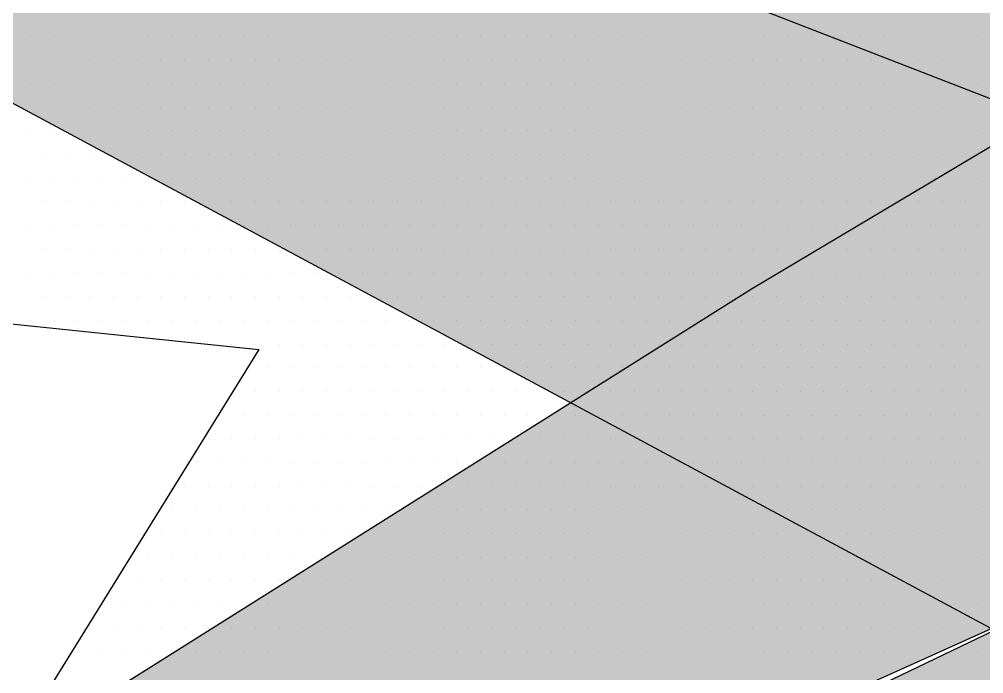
# Model space of a CAD drawing. Header units: millimetres. Extents: x 0 to 210, y 0 to 297.
# Drawn here: x 29.12 to 32.856, y 59.796 to 62.331 of the extents above; entities that cross this region are included whole.
import ezdxf

# ---------------------------------------------------------------- set-up
doc = ezdxf.new("R2010")
doc.units = ezdxf.units.MM
doc.header["$LTSCALE"] = 2
doc.linetypes.add('CACHEX2', pattern=[0.75, 0.5, -0.25])
doc.layers.add('CARTOUCHE', color=7, linetype='Continuous')
doc.layers.add('LOGO', color=7, linetype='Continuous')

# ---------------------------------------------------------------- blocks, each defined once
blk = doc.blocks.new('A$C715108E3')
at = {"layer": 'LOGO', "color": 131}
for p, q in [((-14.515, -10.8542), (-14.515, -10.8542)), ((-14.4237, -10.8542), (-14.4237, -10.8542)), ((-14.3319, -10.8542), (-14.3319, -10.8542)), ((-14.2398, -10.8542), (-14.2398, -10.8542)), ((-14.1478, -10.8542), (-14.1478, -10.8542)), ((-14.0567, -10.8542), (-14.0567, -10.8542)), ((-13.9649, -10.8542), (-13.9649, -10.8542)), ((-13.8729, -10.8542), (-13.8729, -10.8542)), ((-13.7816, -10.8542), (-13.7816, -10.8542)), ((-13.6896, -10.8542), (-13.6896, -10.8542)), ((-13.5976, -10.8542), (-13.5976, -10.8542)), ((-13.5063, -10.8542), (-13.5063, -10.8542)), ((-13.4143, -10.8542), (-13.4143, -10.8542)), ((-13.3223, -10.8542), (-13.3223, -10.8542)), ((-13.231, -10.8542), (-13.231, -10.8542)), ((-13.1392, -10.8542), (-13.1392, -10.8542)), ((-13.0473, -10.8542), (-13.0473, -10.8542)), ((-12.9559, -10.8542), (-12.9559, -10.8542)), ((-12.8642, -10.8542), (-12.8642, -10.8542)), ((-12.7722, -10.8542), (-12.7722, -10.8542)), ((-12.6802, -10.8542), (-12.6802, -10.8542)), ((-12.5889, -10.8542), (-12.5889, -10.8542)), ((-12.4971, -10.8542), (-12.4971, -10.8542)), ((-12.4053, -10.8542), (-12.4053, -10.8542)), ((-12.3138, -10.8542), (-12.3138, -10.8542)), ((-12.222, -10.8542), (-12.222, -10.8542)), ((-12.1299, -10.8542), (-12.1299, -10.8542)), ((-12.0387, -10.8542), (-12.0387, -10.8542)), ((-11.9465, -10.8542), (-11.9465, -10.8542)), ((-11.8546, -10.8542), (-11.8546, -10.8542)), ((-11.7628, -10.8542), (-11.7628, -10.8542)), ((-11.6713, -10.8542), (-11.6713, -10.8542)), ((-11.5795, -10.8542), (-11.5795, -10.8542)), ((-11.4877, -10.8542), (-11.4877, -10.8542)), ((-11.3966, -10.8542), (-11.3966, -10.8542)), ((-11.3046, -10.8542), (-11.3046, -10.8542)), ((-11.2124, -10.8542), (-11.2124, -10.8542)), ((-11.1213, -10.8542), (-11.1213, -10.8542)), ((-11.0293, -10.8542), (-11.0293, -10.8542)), ((-10.9374, -10.8542), (-10.9374, -10.8542)), ((-10.846, -10.8542), (-10.846, -10.8542)), ((-14.4694, -10.9455), (-14.4694, -10.9455)), ((-14.3774, -10.9455), (-14.3774, -10.9455)), ((-14.2861, -10.9455), (-14.2861, -10.9455)), ((-14.1941, -10.9455), (-14.1941, -10.9455)), ((-14.1021, -10.9455), (-14.1021, -10.9455)), ((-14.0103, -10.9455), (-14.0103, -10.9455)), ((-13.9192, -10.9455), (-13.9192, -10.9455)), ((-13.827, -10.9455), (-13.827, -10.9455)), ((-13.7351, -10.9455), (-13.7351, -10.9455)), ((-13.6441, -10.9455), (-13.6441, -10.9455)), ((-13.552, -10.9455), (-13.552, -10.9455)), ((-13.46, -10.9455), (-13.46, -10.9455)), ((-13.3687, -10.9455), (-13.3687, -10.9455)), ((-13.2767, -10.9455), (-13.2767, -10.9455)), ((-13.1851, -10.9455), (-13.1851, -10.9455)), ((-13.0934, -10.9455), (-13.0934, -10.9455)), ((-13.0016, -10.9455), (-13.0016, -10.9455)), ((-12.9098, -10.9455), (-12.9098, -10.9455)), ((-12.8179, -10.9455), (-12.8179, -10.9455)), ((-12.7265, -10.9455), (-12.7265, -10.9455)), ((-12.6345, -10.9455), (-12.6345, -10.9455)), ((-12.5424, -10.9455), (-12.5424, -10.9455)), ((-12.4514, -10.9455), (-12.4514, -10.9455)), ((-12.3592, -10.9455), (-12.3592, -10.9455)), ((-12.2673, -10.9455), (-12.2673, -10.9455)), ((-12.1762, -10.9455), (-12.1762, -10.9455)), ((-12.0844, -10.9455), (-12.0844, -10.9455)), ((-11.9924, -10.9455), (-11.9924, -10.9455)), ((-11.9011, -10.9455), (-11.9011, -10.9455)), ((-11.8091, -10.9455), (-11.8091, -10.9455)), ((-11.7174, -10.9455), (-11.7174, -10.9455)), ((-11.6252, -10.9455), (-11.6252, -10.9455)), ((-11.5342, -10.9455), (-11.5342, -10.9455)), ((-11.4421, -10.9455), (-11.4421, -10.9455)), ((-11.3501, -10.9455), (-11.3501, -10.9455)), ((-11.2587, -10.9455), (-11.2587, -10.9455)), ((-11.1668, -10.9455), (-11.1668, -10.9455)), ((-11.0748, -10.9455), (-11.0748, -10.9455)), ((-10.9835, -10.9455), (-10.9835, -10.9455)), ((-10.8917, -10.9455), (-10.8917, -10.9455)), ((-14.515, -11.0383), (-14.515, -11.0383)), ((-14.4237, -11.0383), (-14.4237, -11.0383)), ((-14.3319, -11.0383), (-14.3319, -11.0383)), ((-14.2398, -11.0383), (-14.2398, -11.0383)), ((-14.1478, -11.0383), (-14.1478, -11.0383)), ((-14.0567, -11.0383), (-14.0567, -11.0383)), ((-13.9649, -11.0383), (-13.9649, -11.0383)), ((-13.8729, -11.0383), (-13.8729, -11.0383)), ((-13.7816, -11.0383), (-13.7816, -11.0383)), ((-13.6896, -11.0383), (-13.6896, -11.0383)), ((-13.5976, -11.0383), (-13.5976, -11.0383)), ((-13.5063, -11.0383), (-13.5063, -11.0383)), ((-13.4143, -11.0383), (-13.4143, -11.0383)), ((-13.3223, -11.0383), (-13.3223, -11.0383)), ((-13.231, -11.0383), (-13.231, -11.0383)), ((-13.1392, -11.0383), (-13.1392, -11.0383)), ((-13.0473, -11.0383), (-13.0473, -11.0383)), ((-12.9559, -11.0383), (-12.9559, -11.0383)), ((-12.8642, -11.0383), (-12.8642, -11.0383)), ((-12.7722, -11.0383), (-12.7722, -11.0383)), ((-12.6802, -11.0383), (-12.6802, -11.0383)), ((-12.5889, -11.0383), (-12.5889, -11.0383)), ((-12.4971, -11.0383), (-12.4971, -11.0383)), ((-12.4053, -11.0383), (-12.4053, -11.0383)), ((-12.3138, -11.0383), (-12.3138, -11.0383)), ((-12.222, -11.0383), (-12.222, -11.0383)), ((-12.1299, -11.0383), (-12.1299, -11.0383)), ((-12.0387, -11.0383), (-12.0387, -11.0383)), ((-11.9465, -11.0383), (-11.9465, -11.0383)), ((-11.8546, -11.0383), (-11.8546, -11.0383)), ((-11.7628, -11.0383), (-11.7628, -11.0383)), ((-11.6713, -11.0383), (-11.6713, -11.0383)), ((-11.5795, -11.0383), (-11.5795, -11.0383)), ((-11.4877, -11.0383), (-11.4877, -11.0383)), ((-11.3966, -11.0383), (-11.3966, -11.0383)), ((-11.3046, -11.0383), (-11.3046, -11.0383)), ((-11.2124, -11.0383), (-11.2124, -11.0383)), ((-11.1213, -11.0383), (-11.1213, -11.0383)), ((-11.0293, -11.0383), (-11.0293, -11.0383)), ((-10.9374, -11.0383), (-10.9374, -11.0383)), ((-10.846, -11.0383), (-10.846, -11.0383)), ((-14.4694, -11.1293), (-14.4694, -11.1293)), ((-14.3774, -11.1293), (-14.3774, -11.1293)), ((-14.2861, -11.1293), (-14.2861, -11.1293)), ((-14.1941, -11.1293), (-14.1941, -11.1293)), ((-14.1021, -11.1293), (-14.1021, -11.1293)), ((-14.0103, -11.1293), (-14.0103, -11.1293)), ((-13.9192, -11.1293), (-13.9192, -11.1293)), ((-13.827, -11.1293), (-13.827, -11.1293)), ((-13.7351, -11.1293), (-13.7351, -11.1293)), ((-13.6441, -11.1293), (-13.6441, -11.1293)), ((-13.552, -11.1293), (-13.552, -11.1293)), ((-13.46, -11.1293), (-13.46, -11.1293)), ((-13.3687, -11.1293), (-13.3687, -11.1293)), ((-13.2767, -11.1293), (-13.2767, -11.1293)), ((-13.1851, -11.1293), (-13.1851, -11.1293)), ((-13.0934, -11.1293), (-13.0934, -11.1293)), ((-13.0016, -11.1293), (-13.0016, -11.1293)), ((-12.9098, -11.1293), (-12.9098, -11.1293)), ((-12.8179, -11.1293), (-12.8179, -11.1293)), ((-12.7265, -11.1293), (-12.7265, -11.1293)), ((-12.6345, -11.1293), (-12.6345, -11.1293)), ((-12.5424, -11.1293), (-12.5424, -11.1293)), ((-12.4514, -11.1293), (-12.4514, -11.1293)), ((-12.3592, -11.1293), (-12.3592, -11.1293)), ((-12.2673, -11.1293), (-12.2673, -11.1293)), ((-12.1762, -11.1293), (-12.1762, -11.1293)), ((-12.0844, -11.1293), (-12.0844, -11.1293)), ((-11.9924, -11.1293), (-11.9924, -11.1293)), ((-11.9011, -11.1293), (-11.9011, -11.1293)), ((-11.8091, -11.1293), (-11.8091, -11.1293)), ((-11.7174, -11.1293), (-11.7174, -11.1293)), ((-11.6252, -11.1293), (-11.6252, -11.1293)), ((-11.5342, -11.1293), (-11.5342, -11.1293)), ((-11.4421, -11.1293), (-11.4421, -11.1293)), ((-11.3501, -11.1293), (-11.3501, -11.1293)), ((-11.2587, -11.1293), (-11.2587, -11.1293)), ((-11.1668, -11.1293), (-11.1668, -11.1293)), ((-11.0748, -11.1293), (-11.0748, -11.1293)), ((-10.9835, -11.1293), (-10.9835, -11.1293)), ((-10.8917, -11.1293), (-10.8917, -11.1293)), ((-14.515, -11.2208), (-14.515, -11.2208)), ((-14.4237, -11.2208), (-14.4237, -11.2208)), ((-14.3319, -11.2208), (-14.3319, -11.2208)), ((-14.2398, -11.2208), (-14.2398, -11.2208)), ((-14.1478, -11.2208), (-14.1478, -11.2208)), ((-14.0567, -11.2208), (-14.0567, -11.2208)), ((-13.9649, -11.2208), (-13.9649, -11.2208)), ((-13.8729, -11.2208), (-13.8729, -11.2208)), ((-13.7816, -11.2208), (-13.7816, -11.2208)), ((-13.6896, -11.2208), (-13.6896, -11.2208)), ((-13.5976, -11.2208), (-13.5976, -11.2208)), ((-13.5063, -11.2208), (-13.5063, -11.2208)), ((-13.4143, -11.2208), (-13.4143, -11.2208)), ((-13.3223, -11.2208), (-13.3223, -11.2208)), ((-13.231, -11.2208), (-13.231, -11.2208)), ((-13.1392, -11.2208), (-13.1392, -11.2208)), ((-13.0473, -11.2208), (-13.0473, -11.2208)), ((-12.9559, -11.2208), (-12.9559, -11.2208)), ((-12.8642, -11.2208), (-12.8642, -11.2208)), ((-12.7722, -11.2208), (-12.7722, -11.2208)), ((-12.6802, -11.2208), (-12.6802, -11.2208)), ((-12.5889, -11.2208), (-12.5889, -11.2208)), ((-12.4971, -11.2208), (-12.4971, -11.2208)), ((-12.4053, -11.2208), (-12.4053, -11.2208)), ((-12.3138, -11.2208), (-12.3138, -11.2208)), ((-12.222, -11.2208), (-12.222, -11.2208)), ((-12.1299, -11.2208), (-12.1299, -11.2208)), ((-12.0387, -11.2208), (-12.0387, -11.2208)), ((-11.9465, -11.2208), (-11.9465, -11.2208)), ((-11.8546, -11.2208), (-11.8546, -11.2208)), ((-11.7628, -11.2208), (-11.7628, -11.2208)), ((-11.6713, -11.2208), (-11.6713, -11.2208)), ((-11.5795, -11.2208), (-11.5795, -11.2208)), ((-11.4877, -11.2208), (-11.4877, -11.2208)), ((-11.3966, -11.2208), (-11.3966, -11.2208)), ((-11.3046, -11.2208), (-11.3046, -11.2208)), ((-11.2124, -11.2208), (-11.2124, -11.2208)), ((-11.1213, -11.2208), (-11.1213, -11.2208)), ((-11.0293, -11.2208), (-11.0293, -11.2208)), ((-10.9374, -11.2208), (-10.9374, -11.2208)), ((-10.846, -11.2208), (-10.846, -11.2208)), ((-14.4694, -11.3132), (-14.4694, -11.3132)), ((-14.3774, -11.3132), (-14.3774, -11.3132)), ((-14.2861, -11.3132), (-14.2861, -11.3132)), ((-14.1941, -11.3132), (-14.1941, -11.3132)), ((-14.1021, -11.3132), (-14.1021, -11.3132)), ((-14.0103, -11.3132), (-14.0103, -11.3132)), ((-13.9192, -11.3132), (-13.9192, -11.3132)), ((-13.827, -11.3132), (-13.827, -11.3132)), ((-13.7351, -11.3132), (-13.7351, -11.3132)), ((-13.6441, -11.3132), (-13.6441, -11.3132)), ((-13.552, -11.3132), (-13.552, -11.3132)), ((-13.46, -11.3132), (-13.46, -11.3132)), ((-13.3687, -11.3132), (-13.3687, -11.3132)), ((-13.2767, -11.3132), (-13.2767, -11.3132)), ((-13.1851, -11.3132), (-13.1851, -11.3132)), ((-13.0934, -11.3132), (-13.0934, -11.3132)), ((-13.0016, -11.3132), (-13.0016, -11.3132)), ((-12.9098, -11.3132), (-12.9098, -11.3132)), ((-12.8179, -11.3132), (-12.8179, -11.3132)), ((-12.7265, -11.3132), (-12.7265, -11.3132)), ((-12.6345, -11.3132), (-12.6345, -11.3132)), ((-12.5424, -11.3132), (-12.5424, -11.3132)), ((-12.4514, -11.3132), (-12.4514, -11.3132)), ((-12.3592, -11.3132), (-12.3592, -11.3132)), ((-12.2673, -11.3132), (-12.2673, -11.3132)), ((-12.1762, -11.3132), (-12.1762, -11.3132)), ((-12.0844, -11.3132), (-12.0844, -11.3132)), ((-11.9924, -11.3132), (-11.9924, -11.3132)), ((-11.9011, -11.3132), (-11.9011, -11.3132)), ((-11.8091, -11.3132), (-11.8091, -11.3132)), ((-11.7174, -11.3132), (-11.7174, -11.3132)), ((-11.6252, -11.3132), (-11.6252, -11.3132)), ((-11.5342, -11.3132), (-11.5342, -11.3132)), ((-11.4421, -11.3132), (-11.4421, -11.3132)), ((-11.3501, -11.3132), (-11.3501, -11.3132)), ((-11.2587, -11.3132), (-11.2587, -11.3132)), ((-11.1668, -11.3132), (-11.1668, -11.3132)), ((-11.0748, -11.3132), (-11.0748, -11.3132)), ((-10.9835, -11.3132), (-10.9835, -11.3132)), ((-10.8917, -11.3132), (-10.8917, -11.3132)), ((-14.515, -11.4048), (-14.515, -11.4048)), ((-14.4237, -11.4048), (-14.4237, -11.4048)), ((-14.3319, -11.4048), (-14.3319, -11.4048)), ((-14.2398, -11.4048), (-14.2398, -11.4048)), ((-14.1478, -11.4048), (-14.1478, -11.4048)), ((-14.0567, -11.4048), (-14.0567, -11.4048)), ((-13.9649, -11.4048), (-13.9649, -11.4048)), ((-13.8729, -11.4048), (-13.8729, -11.4048)), ((-13.7816, -11.4048), (-13.7816, -11.4048)), ((-13.6896, -11.4048), (-13.6896, -11.4048)), ((-13.5976, -11.4048), (-13.5976, -11.4048)), ((-13.5063, -11.4048), (-13.5063, -11.4048)), ((-13.4143, -11.4048), (-13.4143, -11.4048)), ((-13.3223, -11.4048), (-13.3223, -11.4048)), ((-13.231, -11.4048), (-13.231, -11.4048)), ((-13.1392, -11.4048), (-13.1392, -11.4048)), ((-13.0473, -11.4048), (-13.0473, -11.4048)), ((-12.9559, -11.4048), (-12.9559, -11.4048)), ((-12.8642, -11.4048), (-12.8642, -11.4048)), ((-12.7722, -11.4048), (-12.7722, -11.4048)), ((-12.6802, -11.4048), (-12.6802, -11.4048)), ((-12.5889, -11.4048), (-12.5889, -11.4048)), ((-12.4971, -11.4048), (-12.4971, -11.4048)), ((-12.4053, -11.4048), (-12.4053, -11.4048)), ((-12.3138, -11.4048), (-12.3138, -11.4048)), ((-12.222, -11.4048), (-12.222, -11.4048)), ((-12.1299, -11.4048), (-12.1299, -11.4048)), ((-12.0387, -11.4048), (-12.0387, -11.4048)), ((-11.9465, -11.4048), (-11.9465, -11.4048)), ((-11.8546, -11.4048), (-11.8546, -11.4048)), ((-11.7628, -11.4048), (-11.7628, -11.4048)), ((-11.6713, -11.4048), (-11.6713, -11.4048)), ((-11.5795, -11.4048), (-11.5795, -11.4048)), ((-11.4877, -11.4048), (-11.4877, -11.4048)), ((-11.3966, -11.4048), (-11.3966, -11.4048)), ((-11.3046, -11.4048), (-11.3046, -11.4048)), ((-11.2124, -11.4048), (-11.2124, -11.4048)), ((-11.1213, -11.4048), (-11.1213, -11.4048)), ((-11.0293, -11.4048), (-11.0293, -11.4048)), ((-10.9374, -11.4048), (-10.9374, -11.4048)), ((-10.846, -11.4048), (-10.846, -11.4048)), ((-14.4694, -11.4959), (-14.4694, -11.4959)), ((-14.3774, -11.4959), (-14.3774, -11.4959)), ((-14.2861, -11.4959), (-14.2861, -11.4959)), ((-14.1941, -11.4959), (-14.1941, -11.4959)), ((-14.1021, -11.4959), (-14.1021, -11.4959)), ((-14.0103, -11.4959), (-14.0103, -11.4959)), ((-13.9192, -11.4959), (-13.9192, -11.4959)), ((-13.827, -11.4959), (-13.827, -11.4959)), ((-13.7351, -11.4959), (-13.7351, -11.4959)), ((-13.6441, -11.4959), (-13.6441, -11.4959)), ((-13.552, -11.4959), (-13.552, -11.4959)), ((-13.46, -11.4959), (-13.46, -11.4959)), ((-13.3687, -11.4959), (-13.3687, -11.4959)), ((-13.2767, -11.4959), (-13.2767, -11.4959)), ((-13.1851, -11.4959), (-13.1851, -11.4959)), ((-13.0934, -11.4959), (-13.0934, -11.4959)), ((-13.0016, -11.4959), (-13.0016, -11.4959)), ((-12.9098, -11.4959), (-12.9098, -11.4959)), ((-12.8179, -11.4959), (-12.8179, -11.4959)), ((-12.7265, -11.4959), (-12.7265, -11.4959)), ((-12.6345, -11.4959), (-12.6345, -11.4959)), ((-12.5424, -11.4959), (-12.5424, -11.4959)), ((-12.4514, -11.4959), (-12.4514, -11.4959)), ((-12.3592, -11.4959), (-12.3592, -11.4959)), ((-12.2673, -11.4959), (-12.2673, -11.4959)), ((-12.1762, -11.4959), (-12.1762, -11.4959)), ((-12.0844, -11.4959), (-12.0844, -11.4959)), ((-11.9924, -11.4959), (-11.9924, -11.4959)), ((-11.9011, -11.4959), (-11.9011, -11.4959)), ((-11.8091, -11.4959), (-11.8091, -11.4959)), ((-11.7174, -11.4959), (-11.7174, -11.4959)), ((-11.6252, -11.4959), (-11.6252, -11.4959)), ((-11.5342, -11.4959), (-11.5342, -11.4959)), ((-11.4421, -11.4959), (-11.4421, -11.4959)), ((-11.3501, -11.4959), (-11.3501, -11.4959)), ((-11.2587, -11.4959), (-11.2587, -11.4959)), ((-11.1668, -11.4959), (-11.1668, -11.4959)), ((-11.0748, -11.4959), (-11.0748, -11.4959)), ((-10.9835, -11.4959), (-10.9835, -11.4959)), ((-10.8917, -11.4959), (-10.8917, -11.4959)), ((-14.515, -11.5885), (-14.515, -11.5885)), ((-14.4237, -11.5885), (-14.4237, -11.5885)), ((-14.3319, -11.5885), (-14.3319, -11.5885)), ((-14.2398, -11.5885), (-14.2398, -11.5885)), ((-14.1478, -11.5885), (-14.1478, -11.5885)), ((-14.0567, -11.5885), (-14.0567, -11.5885)), ((-13.9649, -11.5885), (-13.9649, -11.5885)), ((-13.8729, -11.5885), (-13.8729, -11.5885)), ((-13.7816, -11.5885), (-13.7816, -11.5885)), ((-13.6896, -11.5885), (-13.6896, -11.5885)), ((-13.5976, -11.5885), (-13.5976, -11.5885)), ((-13.5063, -11.5885), (-13.5063, -11.5885)), ((-13.4143, -11.5885), (-13.4143, -11.5885)), ((-13.3223, -11.5885), (-13.3223, -11.5885)), ((-13.231, -11.5885), (-13.231, -11.5885)), ((-13.1392, -11.5885), (-13.1392, -11.5885)), ((-13.0473, -11.5885), (-13.0473, -11.5885)), ((-12.9559, -11.5885), (-12.9559, -11.5885)), ((-12.8642, -11.5885), (-12.8642, -11.5885)), ((-12.7722, -11.5885), (-12.7722, -11.5885)), ((-12.6802, -11.5885), (-12.6802, -11.5885)), ((-12.5889, -11.5885), (-12.5889, -11.5885)), ((-12.4971, -11.5885), (-12.4971, -11.5885)), ((-12.4053, -11.5885), (-12.4053, -11.5885)), ((-12.3138, -11.5885), (-12.3138, -11.5885)), ((-12.222, -11.5885), (-12.222, -11.5885)), ((-12.1299, -11.5885), (-12.1299, -11.5885)), ((-12.0387, -11.5885), (-12.0387, -11.5885)), ((-11.9465, -11.5885), (-11.9465, -11.5885)), ((-11.8546, -11.5885), (-11.8546, -11.5885)), ((-11.7628, -11.5885), (-11.7628, -11.5885)), ((-11.6713, -11.5885), (-11.6713, -11.5885)), ((-11.5795, -11.5885), (-11.5795, -11.5885)), ((-11.4877, -11.5885), (-11.4877, -11.5885)), ((-11.3966, -11.5885), (-11.3966, -11.5885)), ((-11.3046, -11.5885), (-11.3046, -11.5885)), ((-11.2124, -11.5885), (-11.2124, -11.5885)), ((-11.1213, -11.5885), (-11.1213, -11.5885)), ((-11.0293, -11.5885), (-11.0293, -11.5885)), ((-10.9374, -11.5885), (-10.9374, -11.5885)), ((-10.846, -11.5885), (-10.846, -11.5885)), ((-14.4694, -11.68), (-14.4694, -11.68)), ((-14.3774, -11.68), (-14.3774, -11.68)), ((-14.2861, -11.68), (-14.2861, -11.68)), ((-14.1941, -11.68), (-14.1941, -11.68)), ((-14.1021, -11.68), (-14.1021, -11.68)), ((-14.0103, -11.68), (-14.0103, -11.68)), ((-13.9192, -11.68), (-13.9192, -11.68)), ((-13.827, -11.68), (-13.827, -11.68)), ((-13.7351, -11.68), (-13.7351, -11.68)), ((-13.6441, -11.68), (-13.6441, -11.68)), ((-13.552, -11.68), (-13.552, -11.68)), ((-13.46, -11.68), (-13.46, -11.68)), ((-13.3687, -11.68), (-13.3687, -11.68)), ((-13.2767, -11.68), (-13.2767, -11.68)), ((-13.1851, -11.68), (-13.1851, -11.68)), ((-13.0934, -11.68), (-13.0934, -11.68)), ((-13.0016, -11.68), (-13.0016, -11.68)), ((-12.9098, -11.68), (-12.9098, -11.68)), ((-12.8179, -11.68), (-12.8179, -11.68)), ((-12.7265, -11.68), (-12.7265, -11.68)), ((-12.6345, -11.68), (-12.6345, -11.68)), ((-12.5424, -11.68), (-12.5424, -11.68)), ((-12.4514, -11.68), (-12.4514, -11.68)), ((-12.3592, -11.68), (-12.3592, -11.68)), ((-12.2673, -11.68), (-12.2673, -11.68)), ((-12.1762, -11.68), (-12.1762, -11.68)), ((-12.0844, -11.68), (-12.0844, -11.68)), ((-11.9924, -11.68), (-11.9924, -11.68)), ((-11.9011, -11.68), (-11.9011, -11.68)), ((-11.8091, -11.68), (-11.8091, -11.68)), ((-11.7174, -11.68), (-11.7174, -11.68)), ((-11.6252, -11.68), (-11.6252, -11.68)), ((-11.5342, -11.68), (-11.5342, -11.68)), ((-11.4421, -11.68), (-11.4421, -11.68)), ((-11.3501, -11.68), (-11.3501, -11.68)), ((-11.2587, -11.68), (-11.2587, -11.68)), ((-11.1668, -11.68), (-11.1668, -11.68)), ((-11.0748, -11.68), (-11.0748, -11.68)), ((-10.9835, -11.68), (-10.9835, -11.68)), ((-10.8917, -11.68), (-10.8917, -11.68)), ((-14.515, -11.7722), (-14.515, -11.7722)), ((-14.4237, -11.7722), (-14.4237, -11.7722)), ((-14.3319, -11.7722), (-14.3319, -11.7722)), ((-14.2398, -11.7722), (-14.2398, -11.7722)), ((-14.1478, -11.7722), (-14.1478, -11.7722)), ((-14.0567, -11.7722), (-14.0567, -11.7722)), ((-13.9649, -11.7722), (-13.9649, -11.7722)), ((-13.8729, -11.7722), (-13.8729, -11.7722)), ((-13.7816, -11.7722), (-13.7816, -11.7722)), ((-13.6896, -11.7722), (-13.6896, -11.7722)), ((-13.5976, -11.7722), (-13.5976, -11.7722)), ((-13.5063, -11.7722), (-13.5063, -11.7722)), ((-13.4143, -11.7722), (-13.4143, -11.7722)), ((-13.3223, -11.7722), (-13.3223, -11.7722)), ((-13.231, -11.7722), (-13.231, -11.7722)), ((-13.1392, -11.7722), (-13.1392, -11.7722)), ((-13.0473, -11.7722), (-13.0473, -11.7722)), ((-12.9559, -11.7722), (-12.9559, -11.7722)), ((-12.8642, -11.7722), (-12.8642, -11.7722)), ((-12.7722, -11.7722), (-12.7722, -11.7722)), ((-12.6802, -11.7722), (-12.6802, -11.7722)), ((-12.5889, -11.7722), (-12.5889, -11.7722)), ((-12.4971, -11.7722), (-12.4971, -11.7722)), ((-12.4053, -11.7722), (-12.4053, -11.7722)), ((-12.3138, -11.7722), (-12.3138, -11.7722)), ((-12.222, -11.7722), (-12.222, -11.7722)), ((-12.1299, -11.7722), (-12.1299, -11.7722)), ((-12.0387, -11.7722), (-12.0387, -11.7722)), ((-11.9465, -11.7722), (-11.9465, -11.7722)), ((-11.8546, -11.7722), (-11.8546, -11.7722)), ((-11.7628, -11.7722), (-11.7628, -11.7722)), ((-11.6713, -11.7722), (-11.6713, -11.7722)), ((-11.5795, -11.7722), (-11.5795, -11.7722)), ((-11.4877, -11.7722), (-11.4877, -11.7722)), ((-11.3966, -11.7722), (-11.3966, -11.7722)), ((-11.3046, -11.7722), (-11.3046, -11.7722)), ((-11.2124, -11.7722), (-11.2124, -11.7722)), ((-11.1213, -11.7722), (-11.1213, -11.7722)), ((-11.0293, -11.7722), (-11.0293, -11.7722)), ((-10.9374, -11.7722), (-10.9374, -11.7722)), ((-10.846, -11.7722), (-10.846, -11.7722)), ((-14.4694, -11.8636), (-14.4694, -11.8636)), ((-14.3774, -11.8636), (-14.3774, -11.8636)), ((-14.2861, -11.8636), (-14.2861, -11.8636)), ((-14.1941, -11.8636), (-14.1941, -11.8636)), ((-14.1021, -11.8636), (-14.1021, -11.8636)), ((-14.0103, -11.8636), (-14.0103, -11.8636)), ((-13.9192, -11.8636), (-13.9192, -11.8636)), ((-13.827, -11.8636), (-13.827, -11.8636)), ((-13.7351, -11.8636), (-13.7351, -11.8636)), ((-13.6441, -11.8636), (-13.6441, -11.8636)), ((-13.552, -11.8636), (-13.552, -11.8636)), ((-13.46, -11.8636), (-13.46, -11.8636)), ((-13.3687, -11.8636), (-13.3687, -11.8636)), ((-13.2767, -11.8636), (-13.2767, -11.8636)), ((-13.1851, -11.8636), (-13.1851, -11.8636)), ((-13.0934, -11.8636), (-13.0934, -11.8636)), ((-13.0016, -11.8636), (-13.0016, -11.8636)), ((-12.9098, -11.8636), (-12.9098, -11.8636)), ((-12.8179, -11.8636), (-12.8179, -11.8636)), ((-12.7265, -11.8636), (-12.7265, -11.8636)), ((-12.6345, -11.8636), (-12.6345, -11.8636)), ((-12.5424, -11.8636), (-12.5424, -11.8636)), ((-12.4514, -11.8636), (-12.4514, -11.8636)), ((-12.3592, -11.8636), (-12.3592, -11.8636)), ((-12.2673, -11.8636), (-12.2673, -11.8636)), ((-12.1762, -11.8636), (-12.1762, -11.8636)), ((-12.0844, -11.8636), (-12.0844, -11.8636)), ((-11.9924, -11.8636), (-11.9924, -11.8636)), ((-11.9011, -11.8636), (-11.9011, -11.8636)), ((-11.8091, -11.8636), (-11.8091, -11.8636)), ((-11.7174, -11.8636), (-11.7174, -11.8636)), ((-11.6252, -11.8636), (-11.6252, -11.8636)), ((-11.5342, -11.8636), (-11.5342, -11.8636)), ((-11.4421, -11.8636), (-11.4421, -11.8636)), ((-11.3501, -11.8636), (-11.3501, -11.8636)), ((-11.2587, -11.8636), (-11.2587, -11.8636)), ((-11.1668, -11.8636), (-11.1668, -11.8636)), ((-11.0748, -11.8636), (-11.0748, -11.8636)), ((-10.9835, -11.8636), (-10.9835, -11.8636)), ((-10.8917, -11.8636), (-10.8917, -11.8636)), ((-14.515, -11.9551), (-14.515, -11.9551)), ((-14.4237, -11.9551), (-14.4237, -11.9551)), ((-14.3319, -11.9551), (-14.3319, -11.9551)), ((-14.2398, -11.9551), (-14.2398, -11.9551)), ((-14.1478, -11.9551), (-14.1478, -11.9551)), ((-14.0567, -11.9551), (-14.0567, -11.9551)), ((-13.9649, -11.9551), (-13.9649, -11.9551)), ((-13.8729, -11.9551), (-13.8729, -11.9551)), ((-13.7816, -11.9551), (-13.7816, -11.9551)), ((-13.6896, -11.9551), (-13.6896, -11.9551)), ((-13.5976, -11.9551), (-13.5976, -11.9551)), ((-13.5063, -11.9551), (-13.5063, -11.9551)), ((-13.4143, -11.9551), (-13.4143, -11.9551)), ((-13.3223, -11.9551), (-13.3223, -11.9551)), ((-13.231, -11.9551), (-13.231, -11.9551)), ((-13.1392, -11.9551), (-13.1392, -11.9551)), ((-13.0473, -11.9551), (-13.0473, -11.9551)), ((-12.9559, -11.9551), (-12.9559, -11.9551)), ((-12.8642, -11.9551), (-12.8642, -11.9551)), ((-12.7722, -11.9551), (-12.7722, -11.9551)), ((-12.6802, -11.9551), (-12.6802, -11.9551)), ((-12.5889, -11.9551), (-12.5889, -11.9551)), ((-12.4971, -11.9551), (-12.4971, -11.9551)), ((-12.4053, -11.9551), (-12.4053, -11.9551)), ((-12.3138, -11.9551), (-12.3138, -11.9551)), ((-12.222, -11.9551), (-12.222, -11.9551)), ((-12.1299, -11.9551), (-12.1299, -11.9551)), ((-12.0387, -11.9551), (-12.0387, -11.9551)), ((-11.9465, -11.9551), (-11.9465, -11.9551)), ((-11.8546, -11.9551), (-11.8546, -11.9551)), ((-11.7628, -11.9551), (-11.7628, -11.9551)), ((-11.6713, -11.9551), (-11.6713, -11.9551)), ((-11.5795, -11.9551), (-11.5795, -11.9551)), ((-11.4877, -11.9551), (-11.4877, -11.9551)), ((-11.3966, -11.9551), (-11.3966, -11.9551)), ((-11.3046, -11.9551), (-11.3046, -11.9551)), ((-11.2124, -11.9551), (-11.2124, -11.9551)), ((-11.1213, -11.9551), (-11.1213, -11.9551)), ((-11.0293, -11.9551), (-11.0293, -11.9551)), ((-10.9374, -11.9551), (-10.9374, -11.9551)), ((-10.846, -11.9551), (-10.846, -11.9551)), ((-13.8341, -12.0473), (-13.8341, -12.0473)), ((-13.827, -12.0473), (-13.827, -12.0473)), ((-13.7351, -12.0473), (-13.7351, -12.0473)), ((-13.6441, -12.0473), (-13.6441, -12.0473)), ((-13.552, -12.0473), (-13.552, -12.0473)), ((-13.46, -12.0473), (-13.46, -12.0473)), ((-13.3687, -12.0473), (-13.3687, -12.0473)), ((-13.2767, -12.0473), (-13.2767, -12.0473)), ((-13.1851, -12.0473), (-13.1851, -12.0473)), ((-13.0934, -12.0473), (-13.0934, -12.0473)), ((-13.0016, -12.0473), (-13.0016, -12.0473)), ((-12.9098, -12.0473), (-12.9098, -12.0473)), ((-12.8179, -12.0473), (-12.8179, -12.0473)), ((-12.7265, -12.0473), (-12.7265, -12.0473)), ((-12.6345, -12.0473), (-12.6345, -12.0473)), ((-12.5424, -12.0473), (-12.5424, -12.0473)), ((-12.4514, -12.0473), (-12.4514, -12.0473)), ((-12.3592, -12.0473), (-12.3592, -12.0473)), ((-12.2673, -12.0473), (-12.2673, -12.0473)), ((-12.1762, -12.0473), (-12.1762, -12.0473)), ((-12.0844, -12.0473), (-12.0844, -12.0473)), ((-11.9924, -12.0473), (-11.9924, -12.0473)), ((-11.9011, -12.0473), (-11.9011, -12.0473)), ((-11.8091, -12.0473), (-11.8091, -12.0473)), ((-11.7174, -12.0473), (-11.7174, -12.0473)), ((-11.6252, -12.0473), (-11.6252, -12.0473)), ((-11.5342, -12.0473), (-11.5342, -12.0473)), ((-11.4421, -12.0473), (-11.4421, -12.0473)), ((-11.3501, -12.0473), (-11.3501, -12.0473)), ((-11.2587, -12.0473), (-11.2587, -12.0473)), ((-11.1668, -12.0473), (-11.1668, -12.0473)), ((-11.0748, -12.0473), (-11.0748, -12.0473)), ((-10.9835, -12.0473), (-10.9835, -12.0473)), ((-10.8917, -12.0473), (-10.8917, -12.0473)), ((-13.6742, -12.1388), (-13.6742, -12.1388)), ((-13.5976, -12.1388), (-13.5976, -12.1388)), ((-13.5063, -12.1388), (-13.5063, -12.1388)), ((-13.4143, -12.1388), (-13.4143, -12.1388)), ((-13.3223, -12.1388), (-13.3223, -12.1388)), ((-13.231, -12.1388), (-13.231, -12.1388)), ((-13.1392, -12.1388), (-13.1392, -12.1388)), ((-13.0473, -12.1388), (-13.0473, -12.1388)), ((-12.9559, -12.1388), (-12.9559, -12.1388)), ((-12.8642, -12.1388), (-12.8642, -12.1388)), ((-12.7722, -12.1388), (-12.7722, -12.1388)), ((-12.6802, -12.1388), (-12.6802, -12.1388)), ((-12.5889, -12.1388), (-12.5889, -12.1388)), ((-12.4971, -12.1388), (-12.4971, -12.1388)), ((-12.4053, -12.1388), (-12.4053, -12.1388)), ((-12.3138, -12.1388), (-12.3138, -12.1388)), ((-12.222, -12.1388), (-12.222, -12.1388)), ((-12.1299, -12.1388), (-12.1299, -12.1388)), ((-12.0387, -12.1388), (-12.0387, -12.1388)), ((-11.9465, -12.1388), (-11.9465, -12.1388)), ((-11.8546, -12.1388), (-11.8546, -12.1388)), ((-11.7628, -12.1388), (-11.7628, -12.1388)), ((-11.6713, -12.1388), (-11.6713, -12.1388)), ((-11.5795, -12.1388), (-11.5795, -12.1388)), ((-11.4877, -12.1388), (-11.4877, -12.1388)), ((-11.3966, -12.1388), (-11.3966, -12.1388)), ((-11.3046, -12.1388), (-11.3046, -12.1388)), ((-11.2124, -12.1388), (-11.2124, -12.1388)), ((-11.1213, -12.1388), (-11.1213, -12.1388)), ((-11.0293, -12.1388), (-11.0293, -12.1388)), ((-10.9374, -12.1388), (-10.9374, -12.1388)), ((-10.846, -12.1388), (-10.846, -12.1388)), ((-13.7308, -12.23), (-13.7308, -12.23)), ((-13.6441, -12.23), (-13.6441, -12.23)), ((-13.552, -12.23), (-13.552, -12.23)), ((-13.46, -12.23), (-13.46, -12.23)), ((-13.3687, -12.23), (-13.3687, -12.23)), ((-13.2767, -12.23), (-13.2767, -12.23)), ((-13.1851, -12.23), (-13.1851, -12.23)), ((-13.0934, -12.23), (-13.0934, -12.23)), ((-13.0016, -12.23), (-13.0016, -12.23)), ((-12.9098, -12.23), (-12.9098, -12.23)), ((-12.8179, -12.23), (-12.8179, -12.23)), ((-12.7265, -12.23), (-12.7265, -12.23)), ((-12.6345, -12.23), (-12.6345, -12.23)), ((-12.5424, -12.23), (-12.5424, -12.23)), ((-12.4514, -12.23), (-12.4514, -12.23)), ((-12.3592, -12.23), (-12.3592, -12.23)), ((-12.2673, -12.23), (-12.2673, -12.23)), ((-12.1762, -12.23), (-12.1762, -12.23)), ((-12.0844, -12.23), (-12.0844, -12.23)), ((-11.9924, -12.23), (-11.9924, -12.23)), ((-11.9011, -12.23), (-11.9011, -12.23)), ((-11.8091, -12.23), (-11.8091, -12.23)), ((-11.7174, -12.23), (-11.7174, -12.23)), ((-11.6252, -12.23), (-11.6252, -12.23)), ((-11.5342, -12.23), (-11.5342, -12.23)), ((-11.4421, -12.23), (-11.4421, -12.23)), ((-11.3501, -12.23), (-11.3501, -12.23)), ((-11.2587, -12.23), (-11.2587, -12.23)), ((-11.1668, -12.23), (-11.1668, -12.23)), ((-11.0748, -12.23), (-11.0748, -12.23)), ((-10.9835, -12.23), (-10.9835, -12.23)), ((-10.8917, -12.23), (-10.8917, -12.23)), ((-13.788, -12.3224), (-13.788, -12.3224)), ((-13.7816, -12.3224), (-13.7816, -12.3224)), ((-13.6896, -12.3224), (-13.6896, -12.3224)), ((-13.5976, -12.3224), (-13.5976, -12.3224)), ((-13.5063, -12.3224), (-13.5063, -12.3224)), ((-13.4143, -12.3224), (-13.4143, -12.3224)), ((-13.3223, -12.3224), (-13.3223, -12.3224)), ((-13.231, -12.3224), (-13.231, -12.3224)), ((-13.1392, -12.3224), (-13.1392, -12.3224)), ((-13.0473, -12.3224), (-13.0473, -12.3224)), ((-12.9559, -12.3224), (-12.9559, -12.3224)), ((-12.8642, -12.3224), (-12.8642, -12.3224)), ((-12.7722, -12.3224), (-12.7722, -12.3224)), ((-12.6802, -12.3224), (-12.6802, -12.3224)), ((-12.5889, -12.3224), (-12.5889, -12.3224)), ((-12.4971, -12.3224), (-12.4971, -12.3224)), ((-12.4053, -12.3224), (-12.4053, -12.3224)), ((-12.3138, -12.3224), (-12.3138, -12.3224)), ((-12.222, -12.3224), (-12.222, -12.3224)), ((-12.1299, -12.3224), (-12.1299, -12.3224)), ((-12.0387, -12.3224), (-12.0387, -12.3224)), ((-11.9465, -12.3224), (-11.9465, -12.3224)), ((-11.8546, -12.3224), (-11.8546, -12.3224)), ((-11.7628, -12.3224), (-11.7628, -12.3224)), ((-11.6713, -12.3224), (-11.6713, -12.3224)), ((-11.5795, -12.3224), (-11.5795, -12.3224)), ((-11.4877, -12.3224), (-11.4877, -12.3224)), ((-11.3966, -12.3224), (-11.3966, -12.3224)), ((-11.3046, -12.3224), (-11.3046, -12.3224)), ((-11.2124, -12.3224), (-11.2124, -12.3224)), ((-11.1213, -12.3224), (-11.1213, -12.3224)), ((-11.0293, -12.3224), (-11.0293, -12.3224)), ((-10.9374, -12.3224), (-10.9374, -12.3224)), ((-10.846, -12.3224), (-10.846, -12.3224)), ((-13.8446, -12.4139), (-13.8446, -12.4139)), ((-13.827, -12.4139), (-13.827, -12.4139)), ((-13.7351, -12.4139), (-13.7351, -12.4139)), ((-13.6441, -12.4139), (-13.6441, -12.4139)), ((-13.552, -12.4139), (-13.552, -12.4139)), ((-13.46, -12.4139), (-13.46, -12.4139)), ((-13.3687, -12.4139), (-13.3687, -12.4139)), ((-13.2767, -12.4139), (-13.2767, -12.4139)), ((-13.1851, -12.4139), (-13.1851, -12.4139)), ((-13.0934, -12.4139), (-13.0934, -12.4139)), ((-13.0016, -12.4139), (-13.0016, -12.4139)), ((-12.9098, -12.4139), (-12.9098, -12.4139)), ((-12.8179, -12.4139), (-12.8179, -12.4139)), ((-12.7265, -12.4139), (-12.7265, -12.4139)), ((-12.6345, -12.4139), (-12.6345, -12.4139)), ((-12.5424, -12.4139), (-12.5424, -12.4139)), ((-12.4514, -12.4139), (-12.4514, -12.4139)), ((-12.3592, -12.4139), (-12.3592, -12.4139)), ((-12.2673, -12.4139), (-12.2673, -12.4139)), ((-12.1762, -12.4139), (-12.1762, -12.4139)), ((-12.0844, -12.4139), (-12.0844, -12.4139)), ((-11.9924, -12.4139), (-11.9924, -12.4139)), ((-11.9011, -12.4139), (-11.9011, -12.4139)), ((-11.8091, -12.4139), (-11.8091, -12.4139)), ((-11.7174, -12.4139), (-11.7174, -12.4139)), ((-11.6252, -12.4139), (-11.6252, -12.4139)), ((-11.5342, -12.4139), (-11.5342, -12.4139)), ((-11.4421, -12.4139), (-11.4421, -12.4139)), ((-11.3501, -12.4139), (-11.3501, -12.4139)), ((-11.2587, -12.4139), (-11.2587, -12.4139)), ((-11.1668, -12.4139), (-11.1668, -12.4139)), ((-11.0748, -12.4139), (-11.0748, -12.4139)), ((-10.9835, -12.4139), (-10.9835, -12.4139)), ((-10.8917, -12.4139), (-10.8917, -12.4139)), ((-13.9016, -12.5053), (-13.9016, -12.5053)), ((-13.8729, -12.5053), (-13.8729, -12.5053)), ((-13.7816, -12.5053), (-13.7816, -12.5053)), ((-13.6896, -12.5053), (-13.6896, -12.5053)), ((-13.5976, -12.5053), (-13.5976, -12.5053)), ((-13.5063, -12.5053), (-13.5063, -12.5053)), ((-13.4143, -12.5053), (-13.4143, -12.5053)), ((-13.3223, -12.5053), (-13.3223, -12.5053)), ((-13.231, -12.5053), (-13.231, -12.5053)), ((-13.1392, -12.5053), (-13.1392, -12.5053)), ((-13.0473, -12.5053), (-13.0473, -12.5053)), ((-12.9559, -12.5053), (-12.9559, -12.5053)), ((-12.8642, -12.5053), (-12.8642, -12.5053)), ((-12.7722, -12.5053), (-12.7722, -12.5053)), ((-12.6802, -12.5053), (-12.6802, -12.5053)), ((-12.5889, -12.5053), (-12.5889, -12.5053)), ((-12.4971, -12.5053), (-12.4971, -12.5053)), ((-12.4053, -12.5053), (-12.4053, -12.5053)), ((-12.3138, -12.5053), (-12.3138, -12.5053)), ((-12.222, -12.5053), (-12.222, -12.5053)), ((-12.1299, -12.5053), (-12.1299, -12.5053)), ((-12.0387, -12.5053), (-12.0387, -12.5053)), ((-11.9465, -12.5053), (-11.9465, -12.5053)), ((-11.8546, -12.5053), (-11.8546, -12.5053)), ((-11.7628, -12.5053), (-11.7628, -12.5053)), ((-11.6713, -12.5053), (-11.6713, -12.5053)), ((-11.5795, -12.5053), (-11.5795, -12.5053)), ((-11.4877, -12.5053), (-11.4877, -12.5053)), ((-11.3966, -12.5053), (-11.3966, -12.5053)), ((-11.3046, -12.5053), (-11.3046, -12.5053)), ((-11.2124, -12.5053), (-11.2124, -12.5053)), ((-11.1213, -12.5053), (-11.1213, -12.5053)), ((-11.0293, -12.5053), (-11.0293, -12.5053)), ((-10.9374, -12.5053), (-10.9374, -12.5053)), ((-10.846, -12.5053), (-10.846, -12.5053)), ((-13.9582, -12.5977), (-13.9582, -12.5977)), ((-13.9192, -12.5977), (-13.9192, -12.5977)), ((-13.827, -12.5977), (-13.827, -12.5977)), ((-13.7351, -12.5977), (-13.7351, -12.5977)), ((-13.6441, -12.5977), (-13.6441, -12.5977)), ((-13.552, -12.5977), (-13.552, -12.5977)), ((-13.46, -12.5977), (-13.46, -12.5977)), ((-13.3687, -12.5977), (-13.3687, -12.5977)), ((-13.2767, -12.5977), (-13.2767, -12.5977)), ((-13.1851, -12.5977), (-13.1851, -12.5977)), ((-13.0934, -12.5977), (-13.0934, -12.5977)), ((-13.0016, -12.5977), (-13.0016, -12.5977)), ((-12.9098, -12.5977), (-12.9098, -12.5977)), ((-12.8179, -12.5977), (-12.8179, -12.5977)), ((-12.7265, -12.5977), (-12.7265, -12.5977)), ((-12.6345, -12.5977), (-12.6345, -12.5977)), ((-12.5424, -12.5977), (-12.5424, -12.5977)), ((-12.4514, -12.5977), (-12.4514, -12.5977)), ((-12.3592, -12.5977), (-12.3592, -12.5977)), ((-12.2673, -12.5977), (-12.2673, -12.5977)), ((-12.1762, -12.5977), (-12.1762, -12.5977)), ((-12.0844, -12.5977), (-12.0844, -12.5977)), ((-11.9924, -12.5977), (-11.9924, -12.5977)), ((-11.9011, -12.5977), (-11.9011, -12.5977)), ((-11.8091, -12.5977), (-11.8091, -12.5977)), ((-11.7174, -12.5977), (-11.7174, -12.5977)), ((-11.6252, -12.5977), (-11.6252, -12.5977)), ((-11.5342, -12.5977), (-11.5342, -12.5977)), ((-11.4421, -12.5977), (-11.4421, -12.5977)), ((-11.3501, -12.5977), (-11.3501, -12.5977)), ((-11.2587, -12.5977), (-11.2587, -12.5977)), ((-11.1668, -12.5977), (-11.1668, -12.5977)), ((-11.0748, -12.5977), (-11.0748, -12.5977)), ((-10.9835, -12.5977), (-10.9835, -12.5977)), ((-10.8917, -12.5977), (-10.8917, -12.5977)), ((-14.0153, -12.6892), (-14.0153, -12.6892)), ((-13.9649, -12.6892), (-13.9649, -12.6892)), ((-13.8729, -12.6892), (-13.8729, -12.6892)), ((-13.7816, -12.6892), (-13.7816, -12.6892)), ((-13.6896, -12.6892), (-13.6896, -12.6892)), ((-13.5976, -12.6892), (-13.5976, -12.6892)), ((-13.5063, -12.6892), (-13.5063, -12.6892)), ((-13.4143, -12.6892), (-13.4143, -12.6892)), ((-13.3223, -12.6892), (-13.3223, -12.6892)), ((-13.231, -12.6892), (-13.231, -12.6892)), ((-13.1392, -12.6892), (-13.1392, -12.6892)), ((-13.0473, -12.6892), (-13.0473, -12.6892)), ((-12.9559, -12.6892), (-12.9559, -12.6892)), ((-12.8642, -12.6892), (-12.8642, -12.6892)), ((-12.7722, -12.6892), (-12.7722, -12.6892)), ((-12.6802, -12.6892), (-12.6802, -12.6892)), ((-12.5889, -12.6892), (-12.5889, -12.6892)), ((-12.4971, -12.6892), (-12.4971, -12.6892)), ((-12.4053, -12.6892), (-12.4053, -12.6892)), ((-12.3138, -12.6892), (-12.3138, -12.6892)), ((-12.222, -12.6892), (-12.222, -12.6892)), ((-12.1299, -12.6892), (-12.1299, -12.6892)), ((-12.0387, -12.6892), (-12.0387, -12.6892)), ((-11.9465, -12.6892), (-11.9465, -12.6892)), ((-11.8546, -12.6892), (-11.8546, -12.6892)), ((-11.7628, -12.6892), (-11.7628, -12.6892)), ((-11.6713, -12.6892), (-11.6713, -12.6892)), ((-11.5795, -12.6892), (-11.5795, -12.6892)), ((-11.4877, -12.6892), (-11.4877, -12.6892)), ((-11.3966, -12.6892), (-11.3966, -12.6892)), ((-11.3046, -12.6892), (-11.3046, -12.6892)), ((-11.2124, -12.6892), (-11.2124, -12.6892)), ((-11.1213, -12.6892), (-11.1213, -12.6892)), ((-11.0293, -12.6892), (-11.0293, -12.6892)), ((-10.9374, -12.6892), (-10.9374, -12.6892)), ((-10.846, -12.6892), (-10.846, -12.6892)), ((-14.0717, -12.7805), (-14.0717, -12.7805)), ((-14.0103, -12.7805), (-14.0103, -12.7805)), ((-13.9192, -12.7805), (-13.9192, -12.7805)), ((-13.827, -12.7805), (-13.827, -12.7805)), ((-13.7351, -12.7805), (-13.7351, -12.7805)), ((-13.6441, -12.7805), (-13.6441, -12.7805)), ((-13.552, -12.7805), (-13.552, -12.7805)), ((-13.46, -12.7805), (-13.46, -12.7805)), ((-13.3687, -12.7805), (-13.3687, -12.7805)), ((-13.2767, -12.7805), (-13.2767, -12.7805)), ((-13.1851, -12.7805), (-13.1851, -12.7805)), ((-13.0934, -12.7805), (-13.0934, -12.7805)), ((-13.0016, -12.7805), (-13.0016, -12.7805)), ((-12.9098, -12.7805), (-12.9098, -12.7805)), ((-12.8179, -12.7805), (-12.8179, -12.7805)), ((-12.7265, -12.7805), (-12.7265, -12.7805)), ((-12.6345, -12.7805), (-12.6345, -12.7805)), ((-12.5424, -12.7805), (-12.5424, -12.7805)), ((-12.4514, -12.7805), (-12.4514, -12.7805)), ((-12.3592, -12.7805), (-12.3592, -12.7805)), ((-12.2673, -12.7805), (-12.2673, -12.7805)), ((-12.1762, -12.7805), (-12.1762, -12.7805)), ((-12.0844, -12.7805), (-12.0844, -12.7805)), ((-11.9924, -12.7805), (-11.9924, -12.7805)), ((-11.9011, -12.7805), (-11.9011, -12.7805)), ((-11.8091, -12.7805), (-11.8091, -12.7805)), ((-11.7174, -12.7805), (-11.7174, -12.7805)), ((-11.6252, -12.7805), (-11.6252, -12.7805)), ((-11.5342, -12.7805), (-11.5342, -12.7805)), ((-11.4421, -12.7805), (-11.4421, -12.7805)), ((-11.3501, -12.7805), (-11.3501, -12.7805)), ((-11.2587, -12.7805), (-11.2587, -12.7805)), ((-11.1668, -12.7805), (-11.1668, -12.7805)), ((-11.0748, -12.7805), (-11.0748, -12.7805)), ((-10.9835, -12.7805), (-10.9835, -12.7805)), ((-10.8917, -12.7805), (-10.8917, -12.7805)), ((-14.1291, -12.8729), (-14.1291, -12.8729)), ((-14.0567, -12.8729), (-14.0567, -12.8729)), ((-13.9649, -12.8729), (-13.9649, -12.8729)), ((-13.8729, -12.8729), (-13.8729, -12.8729)), ((-13.7816, -12.8729), (-13.7816, -12.8729)), ((-13.6896, -12.8729), (-13.6896, -12.8729)), ((-13.5976, -12.8729), (-13.5976, -12.8729)), ((-13.5063, -12.8729), (-13.5063, -12.8729)), ((-13.4143, -12.8729), (-13.4143, -12.8729)), ((-13.3223, -12.8729), (-13.3223, -12.8729)), ((-13.231, -12.8729), (-13.231, -12.8729)), ((-13.1392, -12.8729), (-13.1392, -12.8729)), ((-13.0473, -12.8729), (-13.0473, -12.8729)), ((-12.9559, -12.8729), (-12.9559, -12.8729)), ((-12.8642, -12.8729), (-12.8642, -12.8729)), ((-12.7722, -12.8729), (-12.7722, -12.8729)), ((-12.6802, -12.8729), (-12.6802, -12.8729)), ((-12.5889, -12.8729), (-12.5889, -12.8729)), ((-12.4971, -12.8729), (-12.4971, -12.8729)), ((-12.4053, -12.8729), (-12.4053, -12.8729)), ((-12.3138, -12.8729), (-12.3138, -12.8729)), ((-12.222, -12.8729), (-12.222, -12.8729)), ((-12.1299, -12.8729), (-12.1299, -12.8729)), ((-12.0387, -12.8729), (-12.0387, -12.8729)), ((-11.9465, -12.8729), (-11.9465, -12.8729)), ((-11.8546, -12.8729), (-11.8546, -12.8729)), ((-11.7628, -12.8729), (-11.7628, -12.8729)), ((-11.6713, -12.8729), (-11.6713, -12.8729)), ((-11.5795, -12.8729), (-11.5795, -12.8729)), ((-11.4877, -12.8729), (-11.4877, -12.8729)), ((-11.3966, -12.8729), (-11.3966, -12.8729)), ((-11.3046, -12.8729), (-11.3046, -12.8729)), ((-11.2124, -12.8729), (-11.2124, -12.8729)), ((-11.1213, -12.8729), (-11.1213, -12.8729)), ((-11.0293, -12.8729), (-11.0293, -12.8729)), ((-10.9374, -12.8729), (-10.9374, -12.8729)), ((-10.846, -12.8729), (-10.846, -12.8729)), ((-14.1855, -12.9639), (-14.1855, -12.9639)), ((-14.1021, -12.9639), (-14.1021, -12.9639)), ((-14.0103, -12.9639), (-14.0103, -12.9639)), ((-13.9192, -12.9639), (-13.9192, -12.9639)), ((-13.827, -12.9639), (-13.827, -12.9639)), ((-13.7351, -12.9639), (-13.7351, -12.9639)), ((-13.6441, -12.9639), (-13.6441, -12.9639)), ((-13.552, -12.9639), (-13.552, -12.9639)), ((-13.46, -12.9639), (-13.46, -12.9639)), ((-13.3687, -12.9639), (-13.3687, -12.9639)), ((-13.2767, -12.9639), (-13.2767, -12.9639)), ((-13.1851, -12.9639), (-13.1851, -12.9639)), ((-13.0934, -12.9639), (-13.0934, -12.9639)), ((-13.0016, -12.9639), (-13.0016, -12.9639)), ((-12.9098, -12.9639), (-12.9098, -12.9639)), ((-12.8179, -12.9639), (-12.8179, -12.9639)), ((-12.7265, -12.9639), (-12.7265, -12.9639)), ((-12.6345, -12.9639), (-12.6345, -12.9639)), ((-12.5424, -12.9639), (-12.5424, -12.9639)), ((-12.4514, -12.9639), (-12.4514, -12.9639)), ((-12.3592, -12.9639), (-12.3592, -12.9639)), ((-12.2673, -12.9639), (-12.2673, -12.9639)), ((-12.1762, -12.9639), (-12.1762, -12.9639)), ((-12.0844, -12.9639), (-12.0844, -12.9639)), ((-11.9924, -12.9639), (-11.9924, -12.9639)), ((-11.9011, -12.9639), (-11.9011, -12.9639)), ((-11.8091, -12.9639), (-11.8091, -12.9639)), ((-11.7174, -12.9639), (-11.7174, -12.9639)), ((-11.6252, -12.9639), (-11.6252, -12.9639)), ((-11.5342, -12.9639), (-11.5342, -12.9639)), ((-11.4421, -12.9639), (-11.4421, -12.9639)), ((-11.3501, -12.9639), (-11.3501, -12.9639)), ((-11.2587, -12.9639), (-11.2587, -12.9639)), ((-11.1668, -12.9639), (-11.1668, -12.9639)), ((-11.0748, -12.9639), (-11.0748, -12.9639)), ((-10.9835, -12.9639), (-10.9835, -12.9639)), ((-10.8917, -12.9639), (-10.8917, -12.9639)), ((-14.2427, -13.0556), (-14.2427, -13.0556)), ((-14.2398, -13.0556), (-14.2398, -13.0556)), ((-14.1478, -13.0556), (-14.1478, -13.0556)), ((-14.0567, -13.0556), (-14.0567, -13.0556)), ((-13.9649, -13.0556), (-13.9649, -13.0556)), ((-13.8729, -13.0556), (-13.8729, -13.0556)), ((-13.7816, -13.0556), (-13.7816, -13.0556)), ((-13.6896, -13.0556), (-13.6896, -13.0556)), ((-13.5976, -13.0556), (-13.5976, -13.0556)), ((-13.5063, -13.0556), (-13.5063, -13.0556)), ((-13.4143, -13.0556), (-13.4143, -13.0556)), ((-13.3223, -13.0556), (-13.3223, -13.0556)), ((-13.231, -13.0556), (-13.231, -13.0556)), ((-13.1392, -13.0556), (-13.1392, -13.0556)), ((-13.0473, -13.0556), (-13.0473, -13.0556)), ((-12.9559, -13.0556), (-12.9559, -13.0556)), ((-12.8642, -13.0556), (-12.8642, -13.0556)), ((-12.7722, -13.0556), (-12.7722, -13.0556)), ((-12.6802, -13.0556), (-12.6802, -13.0556)), ((-12.5889, -13.0556), (-12.5889, -13.0556)), ((-12.4971, -13.0556), (-12.4971, -13.0556)), ((-12.4053, -13.0556), (-12.4053, -13.0556)), ((-12.3138, -13.0556), (-12.3138, -13.0556)), ((-12.222, -13.0556), (-12.222, -13.0556)), ((-12.1299, -13.0556), (-12.1299, -13.0556)), ((-12.0387, -13.0556), (-12.0387, -13.0556)), ((-11.9465, -13.0556), (-11.9465, -13.0556)), ((-11.8546, -13.0556), (-11.8546, -13.0556)), ((-11.7628, -13.0556), (-11.7628, -13.0556)), ((-11.6713, -13.0556), (-11.6713, -13.0556)), ((-11.5795, -13.0556), (-11.5795, -13.0556)), ((-11.4877, -13.0556), (-11.4877, -13.0556)), ((-11.3966, -13.0556), (-11.3966, -13.0556)), ((-11.3046, -13.0556), (-11.3046, -13.0556)), ((-11.2124, -13.0556), (-11.2124, -13.0556)), ((-11.1213, -13.0556), (-11.1213, -13.0556)), ((-11.0293, -13.0556), (-11.0293, -13.0556)), ((-10.9374, -13.0556), (-10.9374, -13.0556)), ((-10.846, -13.0556), (-10.846, -13.0556)), ((-14.2996, -13.1478), (-14.2996, -13.1478)), ((-14.2861, -13.1478), (-14.2861, -13.1478)), ((-14.1941, -13.1478), (-14.1941, -13.1478)), ((-14.1021, -13.1478), (-14.1021, -13.1478)), ((-14.0103, -13.1478), (-14.0103, -13.1478)), ((-13.9192, -13.1478), (-13.9192, -13.1478)), ((-13.827, -13.1478), (-13.827, -13.1478)), ((-13.7351, -13.1478), (-13.7351, -13.1478)), ((-13.6441, -13.1478), (-13.6441, -13.1478)), ((-13.552, -13.1478), (-13.552, -13.1478)), ((-13.46, -13.1478), (-13.46, -13.1478)), ((-13.3687, -13.1478), (-13.3687, -13.1478)), ((-13.2767, -13.1478), (-13.2767, -13.1478)), ((-13.1851, -13.1478), (-13.1851, -13.1478)), ((-13.0934, -13.1478), (-13.0934, -13.1478)), ((-13.0016, -13.1478), (-13.0016, -13.1478)), ((-12.9098, -13.1478), (-12.9098, -13.1478)), ((-12.8179, -13.1478), (-12.8179, -13.1478)), ((-12.7265, -13.1478), (-12.7265, -13.1478)), ((-12.6345, -13.1478), (-12.6345, -13.1478)), ((-12.5424, -13.1478), (-12.5424, -13.1478)), ((-12.4514, -13.1478), (-12.4514, -13.1478)), ((-12.3592, -13.1478), (-12.3592, -13.1478)), ((-12.2673, -13.1478), (-12.2673, -13.1478)), ((-12.1762, -13.1478), (-12.1762, -13.1478)), ((-12.0844, -13.1478), (-12.0844, -13.1478)), ((-11.9924, -13.1478), (-11.9924, -13.1478)), ((-11.9011, -13.1478), (-11.9011, -13.1478)), ((-11.8091, -13.1478), (-11.8091, -13.1478)), ((-11.7174, -13.1478), (-11.7174, -13.1478)), ((-11.6252, -13.1478), (-11.6252, -13.1478)), ((-11.5342, -13.1478), (-11.5342, -13.1478)), ((-11.4421, -13.1478), (-11.4421, -13.1478)), ((-11.3501, -13.1478), (-11.3501, -13.1478)), ((-11.2587, -13.1478), (-11.2587, -13.1478)), ((-11.1668, -13.1478), (-11.1668, -13.1478)), ((-11.0748, -13.1478), (-11.0748, -13.1478)), ((-10.9835, -13.1478), (-10.9835, -13.1478)), ((-10.8917, -13.1478), (-10.8917, -13.1478)), ((-14.3562, -13.2392), (-14.3562, -13.2392)), ((-14.3319, -13.2392), (-14.3319, -13.2392)), ((-14.2398, -13.2392), (-14.2398, -13.2392)), ((-14.1478, -13.2392), (-14.1478, -13.2392)), ((-14.0567, -13.2392), (-14.0567, -13.2392)), ((-13.9649, -13.2392), (-13.9649, -13.2392)), ((-13.8729, -13.2392), (-13.8729, -13.2392)), ((-13.7816, -13.2392), (-13.7816, -13.2392)), ((-13.6896, -13.2392), (-13.6896, -13.2392)), ((-13.5976, -13.2392), (-13.5976, -13.2392)), ((-13.5063, -13.2392), (-13.5063, -13.2392)), ((-13.4143, -13.2392), (-13.4143, -13.2392)), ((-13.3223, -13.2392), (-13.3223, -13.2392)), ((-13.231, -13.2392), (-13.231, -13.2392)), ((-13.1392, -13.2392), (-13.1392, -13.2392)), ((-13.0473, -13.2392), (-13.0473, -13.2392)), ((-12.9559, -13.2392), (-12.9559, -13.2392)), ((-12.8642, -13.2392), (-12.8642, -13.2392)), ((-12.7722, -13.2392), (-12.7722, -13.2392)), ((-12.6802, -13.2392), (-12.6802, -13.2392)), ((-12.5889, -13.2392), (-12.5889, -13.2392)), ((-12.4971, -13.2392), (-12.4971, -13.2392)), ((-12.4053, -13.2392), (-12.4053, -13.2392)), ((-12.3138, -13.2392), (-12.3138, -13.2392)), ((-12.222, -13.2392), (-12.222, -13.2392)), ((-12.1299, -13.2392), (-12.1299, -13.2392)), ((-12.0387, -13.2392), (-12.0387, -13.2392)), ((-11.9465, -13.2392), (-11.9465, -13.2392)), ((-11.8546, -13.2392), (-11.8546, -13.2392)), ((-11.7628, -13.2392), (-11.7628, -13.2392)), ((-11.6713, -13.2392), (-11.6713, -13.2392)), ((-11.5795, -13.2392), (-11.5795, -13.2392)), ((-11.4877, -13.2392), (-11.4877, -13.2392)), ((-11.3966, -13.2392), (-11.3966, -13.2392)), ((-11.3046, -13.2392), (-11.3046, -13.2392)), ((-11.2124, -13.2392), (-11.2124, -13.2392)), ((-11.1213, -13.2392), (-11.1213, -13.2392)), ((-11.0293, -13.2392), (-11.0293, -13.2392)), ((-10.9374, -13.2392), (-10.9374, -13.2392)), ((-10.846, -13.2392), (-10.846, -13.2392))]:
    blk.add_line(p, q, dxfattribs=at)
blk.add_lwpolyline([(-17.1333, -11.706), (-13.6302, -12.0681), (-14.8375, -14.0161), (-16.6359, -13.7897), (-17.73, -15.3364), (-16.5602, -15.6374), (-17.0758, -16.8949), (-15.2018, -17.1211), (-14.4102, -15.977), (-14.0453, -15.6258), (-13.0766, -15.8137), (-11.7939, -15.977), (-13.895, -18.9134)], dxfattribs=at)
blk = doc.blocks.new('A$C581E6685')
at = {"layer": 'LOGO'}
for color, points in [(142, [(-45.3965, 37.4846), (-39.5666, 28.8703), (-39.344, 28.5414), (-39.8519, 24.2064), (-36.9477, 25.4853), (-26.3566, 30.2032), (-36.1863, 24.0789), (-38.2746, 22.2236), (-38.1337, 21.2132), (-33.6363, 11.1845), (-39.5393, 21.4709), (-40.6525, 23.2405), (-42.0615, 23.3525), (-53.1072, 18.3767), (-43.3972, 24.4856), (-40.4756, 26.2259), (-40.684, 26.8894)]), (140, [(-45.3965, 37.4846), (-41.9745, 25.9278), (-41.7809, 23.8865), (-42.0615, 23.3525), (-44.9268, 21.9767), (-53.1072, 18.3767), (-40.8028, 21.6905), (-39.5666, 22.0268), (-38.2746, 22.2236), (-38.1337, 21.2132), (-33.6363, 11.1845), (-36.0802, 21.4612), (-37.3405, 24.3346), (-37.4251, 24.9804), (-36.9477, 25.4853), (-26.3566, 30.2032), (-37.8747, 26.8339), (-39.7286, 26.4119), (-40.3751, 26.6371), (-40.684, 26.8894)]), (40, [(-56.2481, 30.5655), (-39.8519, 24.2064), (-40.7961, 26.4076)]), (32, [(-39.8519, 24.2064), (-42.1559, 23.0023), (-56.2481, 30.5655)])]:
    blk.add_hatch(color=color, dxfattribs=at).paths.add_polyline_path(points)
at = {"layer": 'LOGO', "color": 142}
blk.add_lwpolyline([(-45.3965, 37.4846), (-39.3434, 28.5414), (-39.8519, 24.2064), (-36.9477, 25.4853), (-26.3566, 30.2032), (-36.1857, 24.0789), (-38.2739, 22.2236), (-38.1337, 21.2132), (-33.6358, 11.1845), (-39.5393, 21.4709), (-40.6518, 23.2405), (-42.0615, 23.3525), (-53.1072, 18.3767), (-43.3964, 24.4856), (-40.4756, 26.2259), (-40.6836, 26.8894)], close=True, dxfattribs=at)
at = {"layer": 'LOGO', "color": 140}
blk.add_lwpolyline([(-45.3965, 37.4846), (-41.9745, 25.9278), (-41.7804, 23.8865), (-42.0615, 23.3525), (-44.9268, 21.9767), (-53.1072, 18.3767), (-40.8028, 21.6905), (-39.5666, 22.0268), (-38.2739, 22.2236), (-38.1337, 21.2132), (-33.6358, 11.1845), (-36.0802, 21.4612), (-37.3405, 24.3346), (-37.4251, 24.9804), (-36.9477, 25.4853), (-26.3566, 30.2032), (-37.8741, 26.8339), (-39.7286, 26.4119), (-40.3748, 26.6371), (-40.6836, 26.8894)], close=True, dxfattribs=at)
at = {"layer": 'LOGO', "color": 40}
blk.add_lwpolyline([(-56.2481, 30.5655), (-39.8519, 24.2064), (-40.7961, 26.4076)], close=True, dxfattribs=at)
at = {"layer": 'LOGO', "color": 32}
blk.add_lwpolyline([(-39.8519, 24.2064), (-42.1559, 23.0023), (-56.2481, 30.5655)], close=True, dxfattribs=at)
at = {"layer": 'LOGO', "color": 32, "linetype": 'CACHEX2', "ltscale": 1.5}
blk.add_ellipse((-38.0538, 23.8138), major_axis=(-19.0311, -3.534), ratio=0.590567, dxfattribs=at)
at = {"layer": 'LOGO', "color": 32}
blk.add_ellipse((-37.6144, 23.8499), major_axis=(-13.5768, -4.2839), ratio=0.791971, dxfattribs=at)
at = {"layer": 'CARTOUCHE'}
blk.add_blockref('A$C715108E3', (-31.6739, 36.3189), dxfattribs=at)

msp = doc.modelspace()

# ---------------------------------------------------------------- block references
at = {"layer": 'LOGO'}
msp.add_blockref('A$C581E6685', (75.3525, 36.8013), dxfattribs=at)

doc.saveas('drawing.dxf')
